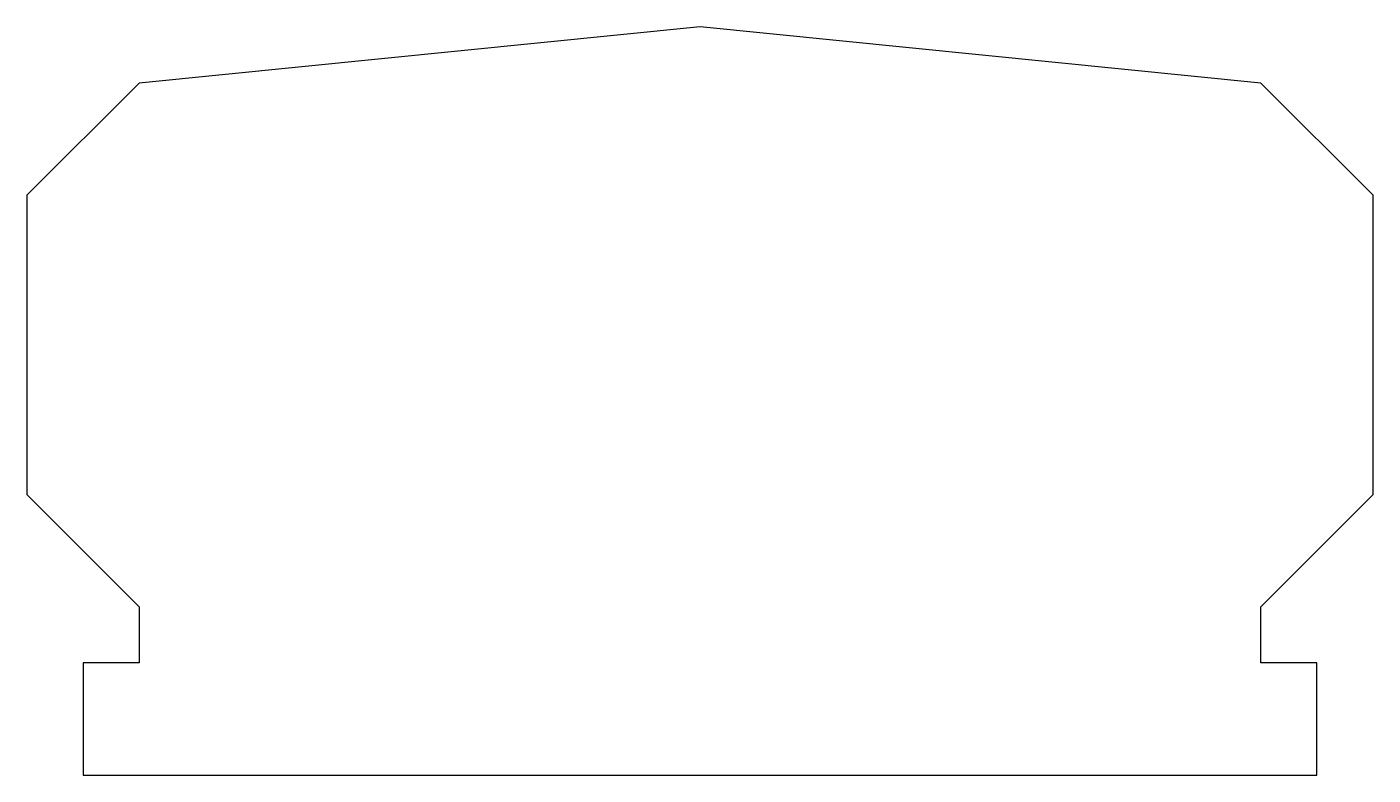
# Model space of a CAD drawing. Extents: x -0.072 to 0.072, y 0 to 0.08.
import ezdxf

# ---------------------------------------------------------------- set-up
doc = ezdxf.new("R2010")
doc.units = 0

msp = doc.modelspace()

# ---------------------------------------------------------------- linework, layer by layer
msp.add_lwpolyline([(-0.066, 0), (0.066, 0), (0.066, 0.012), (0.06, 0.012), (0.06, 0.018), (0.072, 0.03), (0.072, 0.062), (0.06, 0.074), (0, 0.08), (-0.06, 0.074), (-0.072, 0.062), (-0.072, 0.03), (-0.06, 0.018), (-0.06, 0.012), (-0.066, 0.012)], close=True)

doc.saveas('drawing.dxf')
